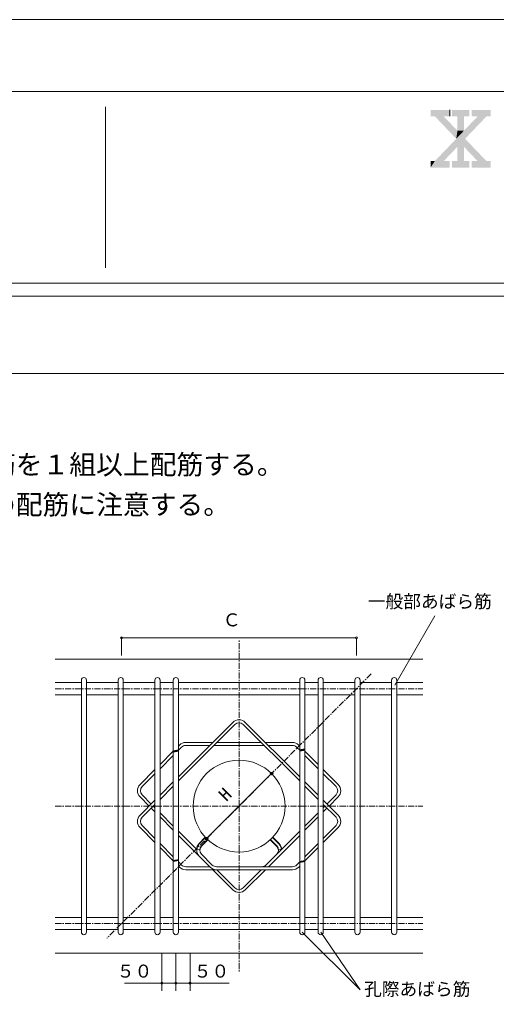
# Model space of a CAD drawing. Units: millimetres, scale not verified. Extents: x -3712 to 3713, y -2625 to 2625.
# Drawn here: x 1919 to 2697, y 1024 to 2625 of the extents above; entities that cross this region are included whole.
import ezdxf
from ezdxf.enums import TextEntityAlignment as Align

# ---------------------------------------------------------------- set-up
doc = ezdxf.new("R2010")
doc.units = ezdxf.units.MM
doc.header["$LTSCALE"] = 8
doc.header["$PDMODE"] = 32
doc.header["$PDSIZE"] = 4
doc.linetypes.add('USER3', pattern=[2, 1.25, -0.25, 0.25, -0.25])
for name, color, linetype, lineweight in [('0-0_0', 7, 'Continuous', 18), ('0-1_2', 7, 'Continuous', 18), ('0-2_5', 7, 'Continuous', 18), ('0-3_4', 7, 'Continuous', 18), ('0-4_6', 7, 'Continuous', 18), ('0-5_WAKU', 7, 'Continuous', 18), ('8-1_SCALE', 7, 'Continuous', 18), ('8-2_TXT1', 7, 'Continuous', 18)]:
    doc.layers.add(name, color=color, linetype=linetype, lineweight=lineweight)
doc.layers.add('0-6_LAY-255', color=7, linetype='Continuous')
doc.layers.add('8-3_DEFPOINTS', color=7, linetype='Continuous')
doc.styles.add('ＭＳ ゴシック', font='')
doc.styles.get('ＭＳ ゴシック').set_extended_font_data('MS Gothic')

# ---------------------------------------------------------------- blocks, each defined once
blk = doc.blocks.new('_U12')
at = {"layer": '0-1_2', "style": 'ＭＳ ゴシック'}
for s, p in [('\u3000通常配筋されるあばら筋を孔の両側に寄せて使用する。孔の両側には、必ず孔際あばら筋を１組以上配筋する。', (29624.523, -6777.187)), ('\u3000標準配筋は下図の通りとする。施工の際には、必ず補強計算書を確認し、孔際あばら筋の配筋に注意する。', (29624.523, -6842.564))]:
    blk.add_text(s, height=32.07, dxfattribs=at).set_placement(p, align=Align.BOTTOM_LEFT)
blk = doc.blocks.new('_DOTSMALL')
at = {"layer": '0-0_0'}
blk.add_circle((0, 0), 0.0625, dxfattribs=at)
blk.add_circle((0, 0), 0.0625, dxfattribs=at)
blk = doc.blocks.new('_U40')
at = {"layer": '0-5_WAKU', "style": 'ＭＳ ゴシック'}
blk.add_text('Ｃ', height=21.21, dxfattribs=at).set_placement((30699.207, -7021.972), align=Align.BOTTOM_LEFT)

msp = doc.modelspace()

# ---------------------------------------------------------------- linework, layer by layer
at = {"layer": '0-0_0'}
for p, q in [((2620.689, 2477.618), (2620.689, 2467.163)), ((2531.127, 1538.822), (2596.319, 1651.738))]:
    msp.add_line(p, q, dxfattribs=at)
for points in [[(2620.689, 2467.163), (2620.689, 2477.618), (2589.326, 2477.618)], [(2620.689, 2467.163), (2589.326, 2477.618), (2589.326, 2467.163)], [(2610.728, 2467.163), (2596.268, 2467.163), (2631.232, 2430.573)], [(2633.235, 2443.609), (2610.728, 2467.163), (2631.232, 2430.573)], [(2652.68, 2467.163), (2652.68, 2477.618), (2624.244, 2477.618)], [(2652.68, 2467.163), (2624.244, 2477.618), (2624.244, 2467.163)], [(2643.689, 2467.163), (2633.235, 2467.163), (2633.235, 2443.609)], [(2643.689, 2443.609), (2643.689, 2467.163), (2633.235, 2443.609)], [(2680.656, 2467.163), (2666.196, 2467.163), (2643.689, 2443.609)], [(2645.692, 2430.573), (2680.656, 2467.163), (2643.689, 2443.609)], [(2687.598, 2467.163), (2687.598, 2477.618), (2656.234, 2477.618)], [(2687.598, 2467.163), (2656.234, 2477.618), (2656.234, 2467.163)], [(2643.689, 2443.609), (2633.235, 2443.609), (2631.232, 2430.573)], [(2643.689, 2443.609), (2631.232, 2430.573), (2633.235, 2417.536)], [(2643.689, 2443.609), (2633.235, 2417.536), (2643.689, 2417.536)], [(2643.689, 2443.609), (2643.689, 2417.536), (2645.692, 2430.573)], [(2631.232, 2430.573), (2596.268, 2393.982), (2633.235, 2417.536)], [(2596.268, 2393.982), (2610.728, 2393.982), (2633.235, 2417.536)], [(2633.235, 2393.982), (2643.689, 2393.982), (2643.689, 2417.536)], [(2633.235, 2417.536), (2633.235, 2393.982), (2643.689, 2417.536)], [(2643.689, 2417.536), (2666.196, 2393.982), (2645.692, 2430.573)], [(2666.196, 2393.982), (2680.656, 2393.982), (2645.692, 2430.573)], [(2596.268, 2393.982), (2589.326, 2393.982), (2589.326, 2383.528)], [(2596.268, 2393.982), (2589.326, 2383.528), (2620.689, 2383.528)], [(2596.268, 2393.982), (2620.689, 2383.528), (2620.689, 2393.982)], [(2624.244, 2393.982), (2624.244, 2383.528), (2652.68, 2383.528)], [(2624.244, 2393.982), (2652.68, 2383.528), (2652.68, 2393.982)], [(2656.234, 2393.982), (2656.234, 2383.528), (2687.598, 2383.528)], [(2656.234, 2393.982), (2687.598, 2383.528), (2687.598, 2393.982)]]:
    msp.add_solid(points, dxfattribs=at)
at = {"layer": '0-2_5'}
for p, q in [((-3478.151, 2507.485), (3526.744, 2507.485)), ((2058.674, 2219.985), (2058.674, 2482.485)), ((3526.744, 2194.985), (-3478.151, 2194.985)), ((3551.744, 2047.3), (-3503.151, 2047.3))]:
    msp.add_line(p, q, dxfattribs=at)
msp.add_lwpolyline([(-3503.151, -2507.485), (-3503.151, 2173.8), (3551.744, 2173.8)], dxfattribs=at)
at = {"layer": '0-3_4'}
for p, q in [((2207.097, 1271.013), (2213.072, 1270.468)), ((2346.433, 1271.013), (2340.458, 1270.468))]:
    msp.add_line(p, q, dxfattribs=at)
at = {"layer": '0-4_6'}
msp.add_line((-3712.47, 2625), (3712.53, 2625), dxfattribs=at)
msp.add_line((-3712.47, 2625), (3712.53, 2625), dxfattribs=at)
at = {"layer": '0-5_WAKU'}
for p, q in [((2083.471, 1616.033), (2466.871, 1616.033)), ((2085.065, 1587.118), (2085.065, 1616.033)), ((2468.465, 1587.118), (2468.465, 1616.033)), ((2150.615, 1101.382), (2150.615, 1039.605)), ((2173.565, 1101.382), (2173.565, 1039.605)), ((2173.718, 1101.382), (2173.718, 1039.605)), ((2196.668, 1101.382), (2196.668, 1039.605)), ((2158.281, 1052.355), (2089.952, 1052.355)), ((2150.615, 1052.355), (2173.718, 1052.355)), ((2173.565, 1052.355), (2196.668, 1052.355)), ((2179.394, 1052.355), (2260.418, 1052.355))]:
    msp.add_line(p, q, dxfattribs=at)
at = {"layer": '8-1_SCALE', "linetype": 'USER3'}
for p, q in [((2276.765, 1341.352), (2276.765, 1611.352)), ((2492.465, 1557.052), (2276.765, 1341.352)), ((1976.765, 1532.984), (2576.765, 1532.984)), ((1976.765, 1341.352), (2576.765, 1341.352)), ((2276.765, 1341.352), (2061.065, 1125.652)), ((2276.765, 1341.352), (2276.765, 1071.352)), ((1976.765, 1149.652), (2576.765, 1149.652))]:
    msp.add_line(p, q, dxfattribs=at)
at = {"layer": '8-1_SCALE'}
for p, q in [((2276.765, 1581.352), (1976.765, 1581.352)), ((2276.765, 1581.352), (2576.765, 1581.352)), ((2019.365, 1542.884), (1976.765, 1542.884)), ((2019.365, 1341.352), (2019.365, 1547.084)), ((2027.765, 1341.352), (2027.765, 1547.084)), ((2079.365, 1542.884), (2027.765, 1542.884)), ((2079.365, 1341.352), (2079.365, 1547.084)), ((2087.765, 1341.352), (2087.765, 1547.084)), ((2139.365, 1542.884), (2087.765, 1542.884)), ((2139.365, 1341.352), (2139.365, 1547.084)), ((2147.765, 1341.352), (2147.765, 1547.084)), ((2169.365, 1542.884), (2147.765, 1542.884)), ((2169.365, 1341.352), (2169.365, 1547.084)), ((2177.765, 1341.352), (2177.765, 1547.084)), ((2276.765, 1542.884), (2177.765, 1542.884)), ((2276.765, 1542.884), (2375.765, 1542.884)), ((2375.765, 1341.352), (2375.765, 1547.084)), ((2384.165, 1341.352), (2384.165, 1547.084)), ((2384.165, 1542.884), (2405.765, 1542.884)), ((2405.765, 1341.352), (2405.765, 1547.084)), ((2414.165, 1341.352), (2414.165, 1547.084)), ((2414.165, 1542.884), (2465.765, 1542.884)), ((2465.765, 1341.352), (2465.765, 1547.084)), ((2474.165, 1341.352), (2474.165, 1547.084)), ((2474.165, 1542.884), (2525.765, 1542.884)), ((2525.765, 1341.352), (2525.765, 1547.084)), ((2534.165, 1341.352), (2534.165, 1547.084)), ((2534.165, 1542.884), (2576.765, 1542.884)), ((2019.365, 1523.084), (1976.765, 1523.084)), ((2079.365, 1523.084), (2027.765, 1523.084)), ((2139.365, 1523.084), (2087.765, 1523.084)), ((2169.365, 1523.084), (2147.765, 1523.084)), ((2276.765, 1523.084), (2177.765, 1523.084)), ((2276.765, 1523.084), (2375.765, 1523.084)), ((2384.165, 1523.084), (2405.765, 1523.084)), ((2414.165, 1523.084), (2465.765, 1523.084)), ((2474.165, 1523.084), (2525.765, 1523.084)), ((2534.165, 1523.084), (2576.765, 1523.084)), ((2177.765, 1389.147), (2266.583, 1477.965)), ((2177.765, 1382.359), (2269.977, 1474.571)), ((2283.553, 1474.571), (2375.765, 1382.359)), ((2286.947, 1477.965), (2375.765, 1389.147)), ((2177.765, 1439.211), (2179.489, 1440.934)), ((2189.671, 1445.152), (2233.77, 1445.152)), ((2240.558, 1445.152), (2312.972, 1445.152)), ((2319.761, 1445.152), (2363.859, 1445.152)), ((2374.041, 1440.934), (2375.765, 1439.211)), ((2147.765, 1409.211), (2169.365, 1430.811)), ((2169.252, 1431.4), (2177.652, 1433.012)), ((2169.365, 1430.811), (2177.765, 1432.422)), ((2169.478, 1430.221), (2177.878, 1431.833)), ((2169.591, 1429.632), (2177.991, 1431.244)), ((2177.765, 1432.422), (2182.883, 1437.54)), ((2189.671, 1440.352), (2228.97, 1440.352)), ((2235.758, 1440.352), (2317.772, 1440.352)), ((2324.561, 1440.352), (2363.859, 1440.352)), ((2370.647, 1437.54), (2375.765, 1432.422)), ((2375.652, 1433.012), (2384.052, 1434.623)), ((2375.765, 1432.422), (2384.165, 1434.034)), ((2375.878, 1431.833), (2384.278, 1433.445)), ((2375.991, 1431.244), (2384.391, 1432.856)), ((2384.165, 1430.811), (2405.765, 1409.211)), ((2147.765, 1402.422), (2169.365, 1424.022)), ((2384.165, 1424.022), (2405.765, 1402.422)), ((2115.121, 1376.566), (2139.365, 1400.811)), ((2118.515, 1373.172), (2139.365, 1394.022)), ((2223.732, 1288.319), (2329.798, 1394.385)), ((2414.165, 1400.811), (2438.41, 1376.566)), ((2414.165, 1394.022), (2435.016, 1373.172)), ((2147.765, 1359.147), (2169.365, 1380.747)), ((2384.165, 1380.747), (2405.765, 1359.147)), ((2147.765, 1352.359), (2169.365, 1373.959)), ((2384.165, 1373.959), (2405.765, 1352.359)), ((2115.121, 1356.201), (2129.97, 1341.352)), ((2115.121, 1326.503), (2139.365, 1350.747)), ((2118.515, 1359.595), (2133.364, 1344.746)), ((2139.365, 1349.752), (2139.365, 1341.352)), ((2169.365, 1349.752), (2169.365, 1341.352)), ((2177.765, 1349.752), (2177.765, 1341.352)), ((2375.765, 1349.752), (2375.765, 1341.352)), ((2384.165, 1349.752), (2384.165, 1341.352)), ((2414.165, 1350.747), (2438.41, 1326.503)), ((2420.166, 1344.746), (2435.016, 1359.595)), ((2423.561, 1341.352), (2438.41, 1356.201)), ((2019.365, 1341.352), (2019.365, 1135.552)), ((2027.765, 1341.352), (2027.765, 1135.552)), ((2079.365, 1341.352), (2079.365, 1135.552)), ((2087.765, 1341.352), (2087.765, 1135.552)), ((2118.515, 1323.109), (2139.365, 1343.959)), ((2133.364, 1337.958), (2139.365, 1331.957)), ((2136.758, 1341.352), (2139.365, 1338.745)), ((2139.365, 1341.352), (2139.365, 1135.552)), ((2147.765, 1341.352), (2147.765, 1135.552)), ((2147.765, 1330.345), (2169.365, 1308.745)), ((2169.365, 1341.352), (2169.365, 1135.552)), ((2177.765, 1341.352), (2177.765, 1135.552)), ((2375.765, 1341.352), (2375.765, 1135.552)), ((2384.165, 1341.352), (2384.165, 1135.552)), ((2384.165, 1308.745), (2405.765, 1330.345)), ((2405.765, 1341.352), (2405.765, 1135.552)), ((2414.165, 1343.959), (2435.016, 1323.109)), ((2414.165, 1341.352), (2414.165, 1135.552)), ((2414.165, 1338.745), (2416.772, 1341.352)), ((2414.165, 1331.957), (2420.166, 1337.958)), ((2465.765, 1341.352), (2465.765, 1135.552)), ((2474.165, 1341.352), (2474.165, 1135.552)), ((2525.765, 1341.352), (2525.765, 1135.552)), ((2534.165, 1341.352), (2534.165, 1135.552)), ((2147.765, 1323.557), (2169.365, 1301.957)), ((2384.165, 1301.957), (2405.765, 1323.557)), ((2115.121, 1306.138), (2139.365, 1281.894)), ((2118.515, 1309.532), (2139.365, 1288.682)), ((2177.765, 1300.345), (2207.657, 1270.453)), ((2320.584, 1245.164), (2375.765, 1300.345)), ((2414.165, 1288.682), (2435.016, 1309.532)), ((2414.165, 1281.894), (2438.41, 1306.138)), ((2177.765, 1293.557), (2229.552, 1241.77)), ((2211.428, 1280.258), (2221.638, 1290.468)), ((2215.247, 1276.44), (2225.456, 1286.649)), ((2215.671, 1276.015), (2225.881, 1286.225)), ((2324.561, 1242.352), (2375.765, 1293.557)), ((2331.892, 1290.468), (2327.65, 1286.225)), ((2327.65, 1286.225), (2337.859, 1276.015)), ((2328.074, 1286.649), (2338.283, 1276.44)), ((2331.468, 1290.043), (2341.678, 1279.834)), ((2341.678, 1279.834), (2331.468, 1290.043)), ((2331.892, 1290.468), (2342.102, 1280.258)), ((2147.765, 1280.282), (2169.365, 1258.682)), ((2147.765, 1273.494), (2169.365, 1251.894)), ((2384.165, 1258.682), (2405.765, 1280.282)), ((2384.165, 1251.894), (2405.765, 1273.494)), ((2169.252, 1252.483), (2177.652, 1254.095)), ((2169.365, 1251.894), (2177.765, 1253.505)), ((2169.478, 1251.304), (2177.878, 1252.916)), ((2169.591, 1250.715), (2177.991, 1252.327)), ((2177.765, 1250.282), (2182.883, 1245.164)), ((2215.247, 1262.863), (2232.946, 1245.164)), ((2375.652, 1250.871), (2384.052, 1252.483)), ((2375.878, 1249.692), (2384.278, 1251.304)), ((2375.991, 1249.103), (2384.391, 1250.715)), ((2177.765, 1243.494), (2179.489, 1241.77)), ((2189.671, 1242.352), (2228.97, 1242.352)), ((2189.671, 1237.552), (2363.859, 1237.552)), ((2233.77, 1237.552), (2266.583, 1204.739)), ((2239.734, 1242.352), (2363.859, 1242.352)), ((2240.558, 1237.552), (2269.977, 1208.133)), ((2283.553, 1208.133), (2312.972, 1237.552)), ((2286.947, 1204.739), (2319.761, 1237.552)), ((2374.041, 1241.77), (2375.765, 1243.494)), ((2019.365, 1159.552), (1976.765, 1159.552)), ((2079.365, 1159.552), (2027.765, 1159.552)), ((2139.365, 1159.552), (2087.765, 1159.552)), ((2169.365, 1159.552), (2147.765, 1159.552)), ((2276.765, 1159.552), (2177.765, 1159.552)), ((2276.765, 1159.552), (2375.765, 1159.552)), ((2384.165, 1159.552), (2405.765, 1159.552)), ((2414.165, 1159.552), (2465.765, 1159.552)), ((2474.165, 1159.552), (2525.765, 1159.552)), ((2534.165, 1159.552), (2576.765, 1159.552)), ((2019.365, 1139.752), (1976.765, 1139.752)), ((2079.365, 1139.752), (2027.765, 1139.752)), ((2139.365, 1139.752), (2087.765, 1139.752)), ((2169.365, 1139.752), (2147.765, 1139.752)), ((2276.765, 1139.752), (2177.765, 1139.752)), ((2276.765, 1139.752), (2375.765, 1139.752)), ((2384.165, 1139.752), (2405.765, 1139.752)), ((2414.165, 1139.752), (2465.765, 1139.752)), ((2474.165, 1139.752), (2525.765, 1139.752)), ((2534.165, 1139.752), (2576.765, 1139.752)), ((2379.965, 1135.62), (2474.233, 1041.352)), ((2276.765, 1101.352), (1976.765, 1101.352)), ((2276.765, 1101.352), (2576.765, 1101.352))]:
    msp.add_line(p, q, dxfattribs=at)
for points in [[(2211.853, 1279.834), (2222.062, 1290.043), (2225.456, 1286.649)], [(2370.647, 1245.164), (2375.765, 1250.282), (2384.165, 1251.894)]]:
    msp.add_lwpolyline(points, dxfattribs=at)
msp.add_circle((2276.765, 1341.352), 75, dxfattribs=at)
for centre, radius, start, end in [((2023.565, 1547.084), 4.2, 0, 180), ((2083.565, 1547.084), 4.2, 0, 180), ((2143.565, 1547.084), 4.2, 0, 180), ((2173.565, 1547.084), 4.2, 0, 180), ((2379.965, 1547.084), 4.2, 0, 180), ((2409.965, 1547.084), 4.2, 0, 180), ((2469.965, 1547.084), 4.2, 0, 180), ((2529.965, 1547.084), 4.2, 0, 180), ((2276.765, 1467.783), 14.4, 45, 135), ((2276.765, 1467.783), 9.6, 45, 135), ((2189.671, 1430.752), 14.4, 90, 135), ((2363.859, 1430.752), 14.4, 45, 90), ((2189.671, 1430.752), 9.6, 90, 135), ((2363.859, 1430.752), 9.6, 45, 90), ((2125.303, 1366.384), 14.4, 135, 225), ((2125.303, 1366.384), 9.6, 135, 225), ((2428.227, 1366.384), 9.6, 315, 45), ((2428.227, 1366.384), 14.4, 315, 45), ((2125.303, 1316.32), 14.4, 135, 225), ((2125.303, 1316.32), 9.6, 135, 225), ((2428.227, 1316.32), 9.6, 315, 45), ((2428.227, 1316.32), 14.4, 315, 45), ((2222.035, 1269.651), 15, 135, 174.79182), ((2222.035, 1269.651), 14.4, 135, 225), ((2222.035, 1269.651), 9.6, 135, 225), ((2222.035, 1269.651), 9, 135, 174.79182), ((2331.495, 1269.651), 9, 5.20818, 45), ((2331.495, 1269.651), 9.6, 315, 45), ((2331.495, 1269.651), 14.4, 3.18968, 45), ((2331.495, 1269.651), 15, 5.20818, 45), ((2189.671, 1251.952), 14.4, 225, 270), ((2189.671, 1251.952), 9.6, 225, 270), ((2239.734, 1251.952), 14.4, 225, 270), ((2239.734, 1251.952), 9.6, 225, 270), ((2313.796, 1251.952), 9.6, 270, 315), ((2363.859, 1251.952), 9.6, 270, 315), ((2363.859, 1251.952), 14.4, 270, 315), ((2276.765, 1214.921), 14.4, 225, 315), ((2276.765, 1214.921), 14.4, 225, 226.06198), ((2276.765, 1214.921), 9.6, 225, 315), ((2276.765, 1214.921), 14.4, 313.93802, 315), ((2023.565, 1135.552), 4.2, 180, 0), ((2083.565, 1135.552), 4.2, 180, 0), ((2143.565, 1135.552), 4.2, 180, 0), ((2173.565, 1135.552), 4.2, 180, 0), ((2379.965, 1135.552), 4.2, 180, 0), ((2409.965, 1135.552), 4.2, 180, 0), ((2469.965, 1135.552), 4.2, 180, 0), ((2529.965, 1135.552), 4.2, 180, 0)]:
    msp.add_arc(centre, radius, start, end, dxfattribs=at)
at = {"layer": '8-2_TXT1'}
msp.add_line((2409.965, 1135.62), (2474.233, 1041.352), dxfattribs=at)
at = {"layer": '8-3_DEFPOINTS'}
for p in [(2329.798, 1394.385), (2329.798, 1394.385), (2223.732, 1288.319)]:
    msp.add_point(p, dxfattribs=at)

# ---------------------------------------------------------------- block references
at = {"layer": '0-3_4'}
for name, p in [('_U12', (-29505.81, 8650.315)), ('_U40', (-28449.026, 8650.315))]:
    msp.add_blockref(name, p, dxfattribs=at)
at = {"layer": '0-5_WAKU', "yscale": 25.5, "rotation": 180}
for p, xscale in [((2085.065, 1616.033), 25.5), ((2468.465, 1616.033), -25.5), ((2150.615, 1052.355), 25.5), ((2173.565, 1052.355), 25.5)]:
    msp.add_blockref('_DOTSMALL', p, dxfattribs=dict(at, xscale=xscale))
at = {"layer": '0-5_WAKU', "xscale": 25.5, "yscale": 25.5}
for p in [(2173.718, 1052.355), (2196.668, 1052.355)]:
    msp.add_blockref('_DOTSMALL', p, dxfattribs=at)
at = {"layer": '8-1_SCALE', "xscale": 25, "yscale": 25}
for p, rotation in [((2329.798, 1394.385), 45), ((2223.732, 1288.319), 225)]:
    msp.add_blockref('_DOTSMALL', p, dxfattribs=dict(at, rotation=rotation))

# ---------------------------------------------------------------- texts
at = {"layer": '0-6_LAY-255', "style": 'ＭＳ ゴシック'}
for s, p in [('一般部あばら筋', (2486.826, 1658.412)), ('５０', (2077.153, 1055.047)), ('５０', (2202.78, 1055.047)), ('孔際あばら筋', (2480.784, 1025.712))]:
    msp.add_text(s, height=21.21, dxfattribs=at).set_placement(p, align=Align.BOTTOM_LEFT)
at = {"layer": '8-1_SCALE', "style": 'ＭＳ ゴシック'}
msp.add_text('H', height=21.21, rotation=45, dxfattribs=at).set_placement((2260.602, 1343.593), align=Align.BOTTOM_LEFT)

doc.saveas('drawing.dxf')
